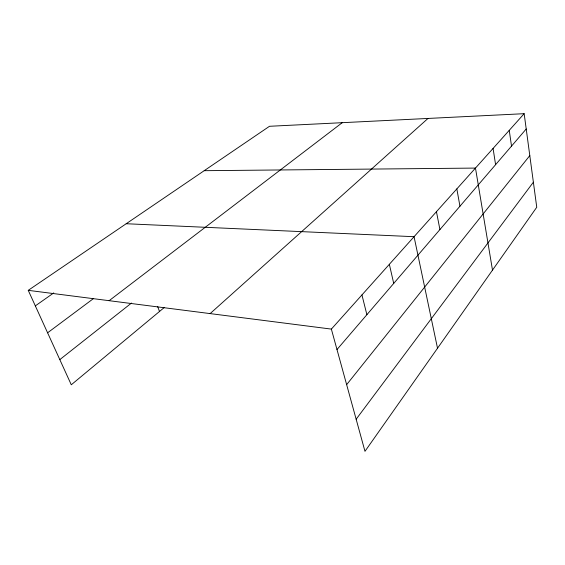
<?xml version="1.0" encoding="UTF-8"?>
<svg xmlns="http://www.w3.org/2000/svg" width="565" height="565" viewBox="0 0 565 565"><rect width="100%" height="100%" fill="white"/><g stroke="black" fill="none" stroke-linecap="round" stroke-linejoin="round"><path stroke-width="0.85" d="M356.148 419.23L533.374 182.191M346.642 384.659L529.793 155.594M336.987 349.537L526.213 128.989M331.365 329.098L524.158 113.685L536.75 207.249L364.976 451.315L331.365 329.098L28.25 290.346L71.282 384.779L164.175 307.593M210.131 313.596L428.002 118.445M59.812 359.615L131.49 303.052M109.13 300.686L342.242 122.69M47.594 332.806L93.267 298.737M35.327 305.877L53.746 292.91M28.25 290.346L269.498 126.285L524.158 113.685M204.198 170.694L475.476 168.08L492.496 270.127M126.207 223.733L414.06 236.7L437.522 348.238M157.663 306.611L159.507 311.477M361.939 294.937L366.883 314.691M389.349 264.307L393.72 283.411M436.448 211.677L439.923 229.567M456.838 188.901L459.945 206.225M493.076 148.411L495.59 164.676M509.242 130.346L511.523 146.116"/></g></svg>
